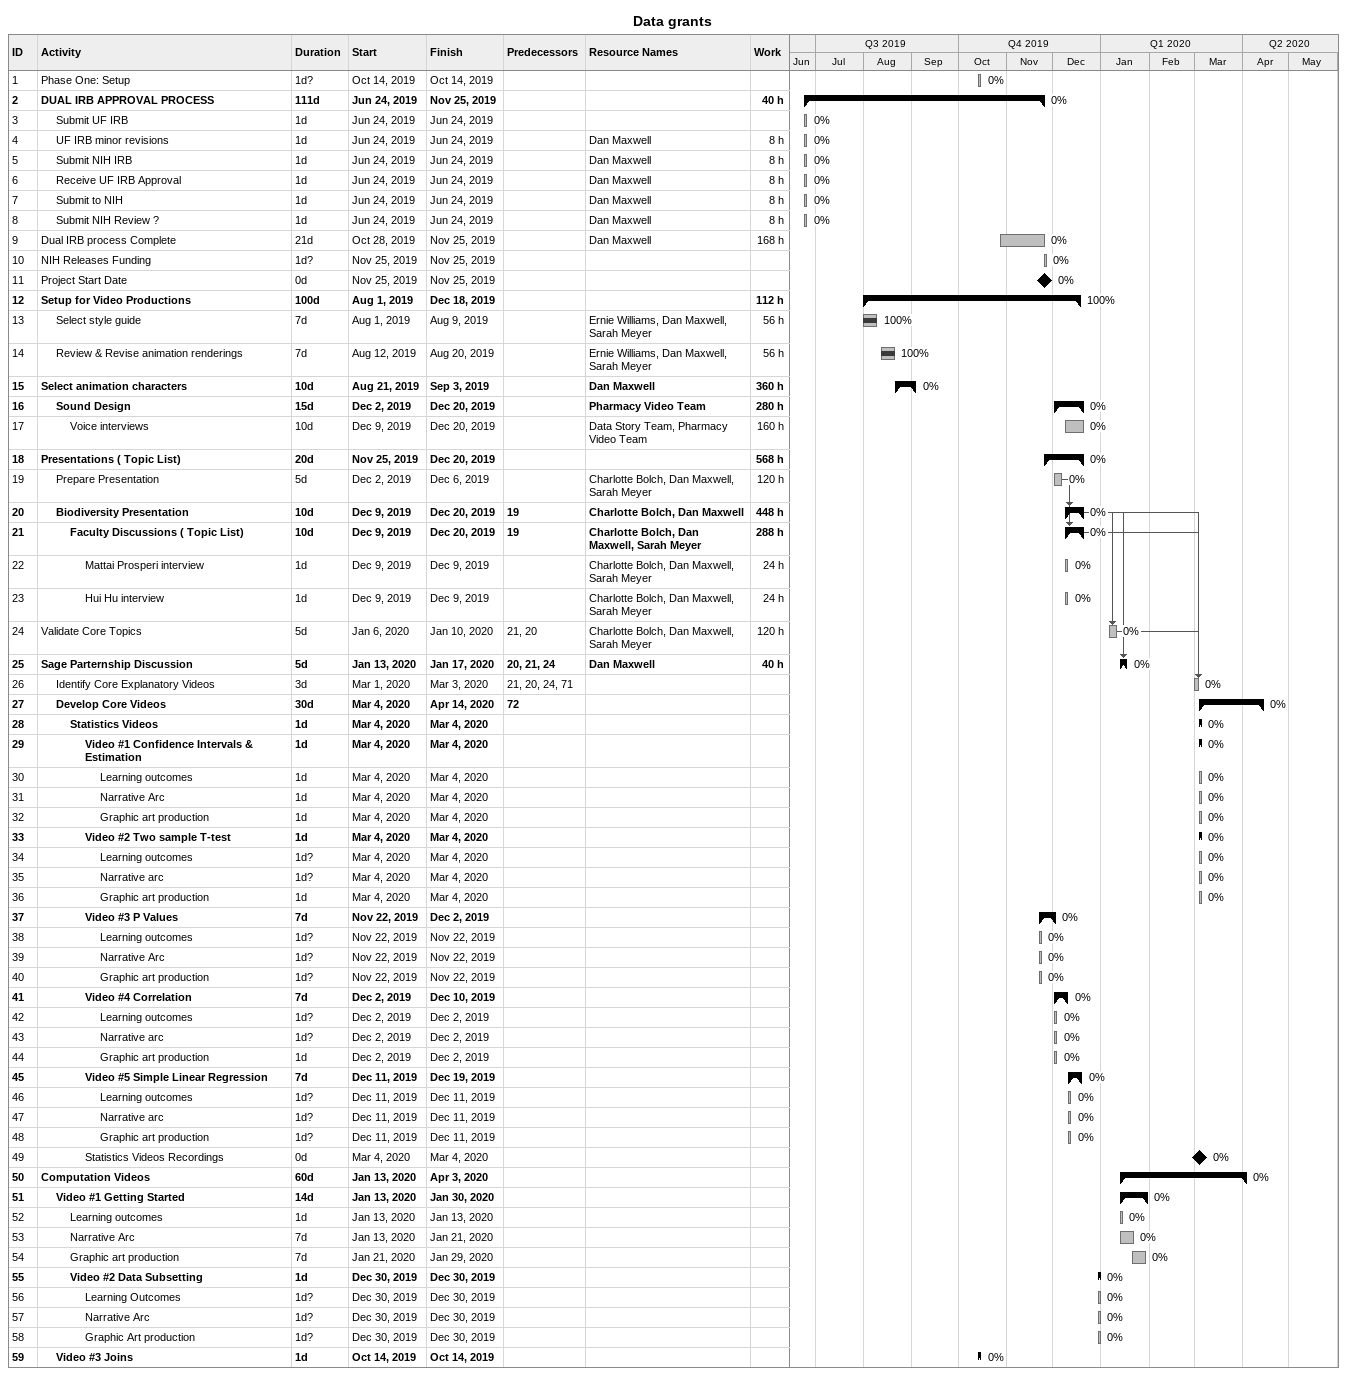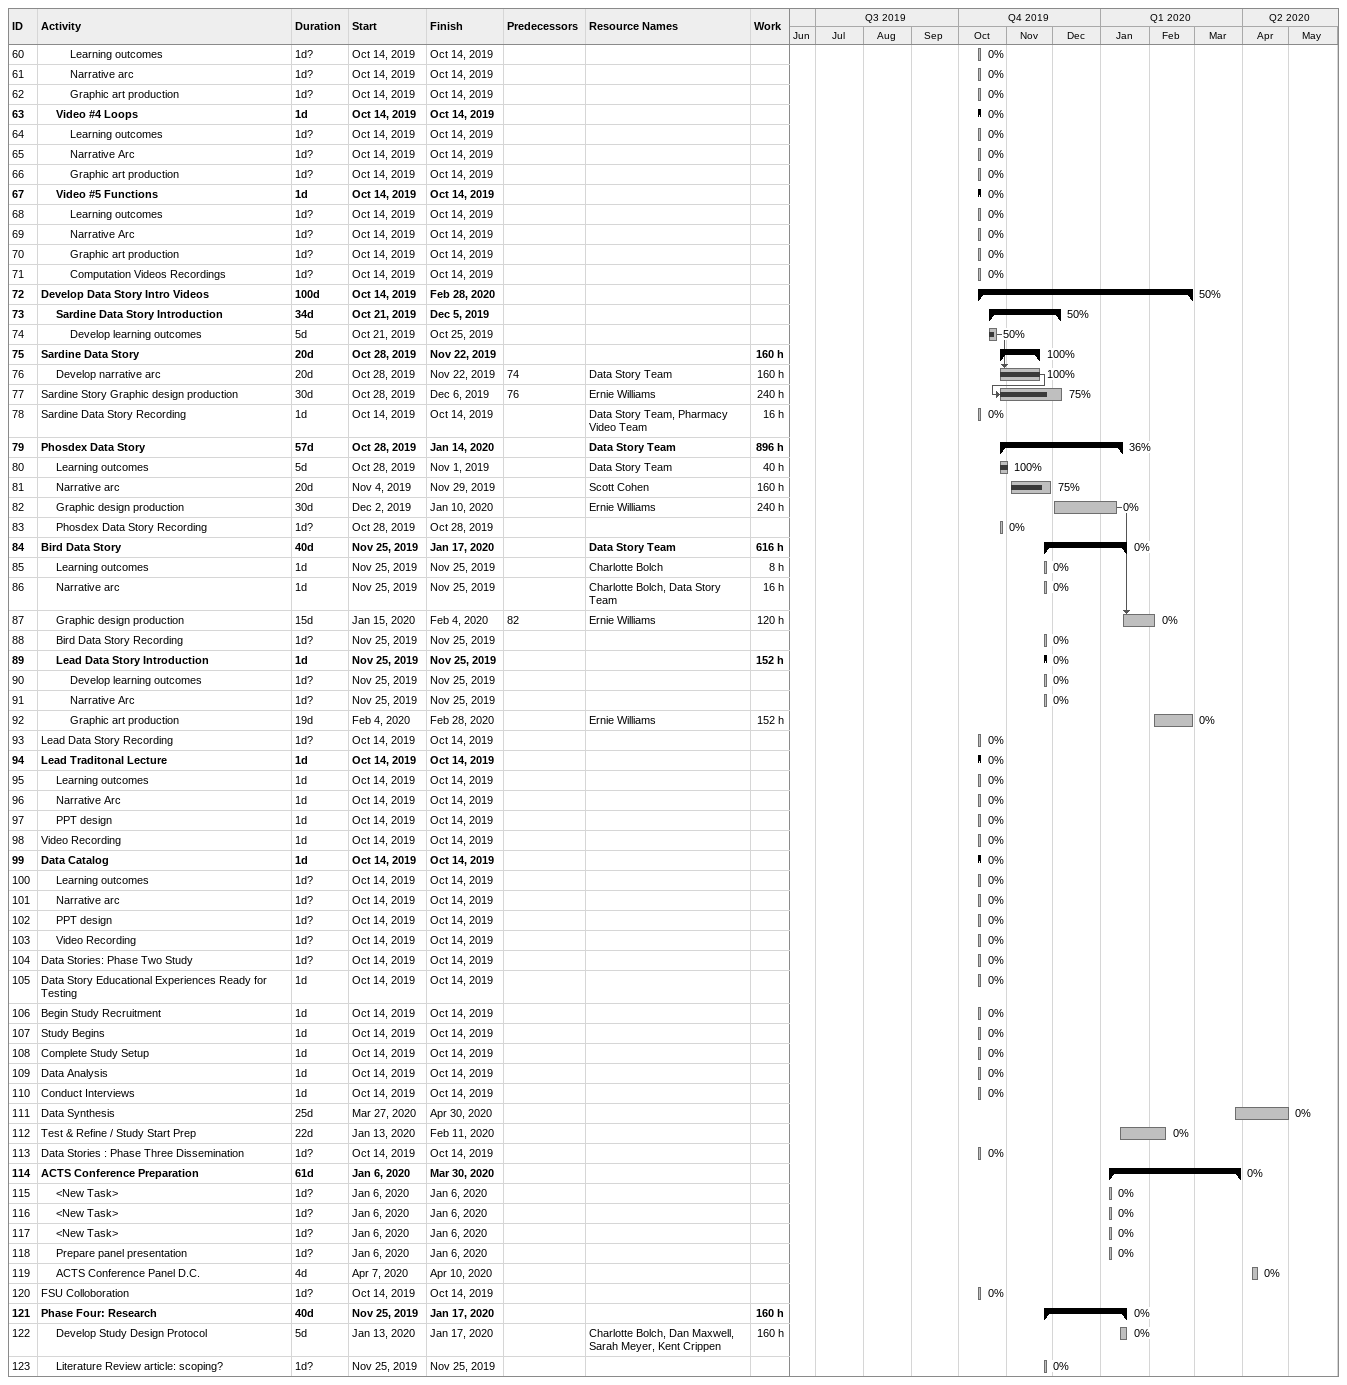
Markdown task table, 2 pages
Data grants

| ID | Level | Task | Duration | Start | Finish | Predecessors | Resources | % complete | Work (h) |
|---|---|---|---|---|---|---|---|---|---|
| 1 | 1 | Phase One: Setup | 1d? | 2019-10-14 | 2019-10-14 |  |  | 0 |  |
| 2 | 1 | **DUAL IRB APPROVAL PROCESS** | 111d | 2019-06-24 | 2019-11-25 |  |  | 0 | 40 |
| 3 | 2 | Submit UF IRB | 1d | 2019-06-24 | 2019-06-24 |  |  | 0 |  |
| 4 | 2 | UF IRB minor revisions | 1d | 2019-06-24 | 2019-06-24 |  | Dan Maxwell | 0 | 8 |
| 5 | 2 | Submit NIH IRB | 1d | 2019-06-24 | 2019-06-24 |  | Dan Maxwell | 0 | 8 |
| 6 | 2 | Receive UF IRB Approval | 1d | 2019-06-24 | 2019-06-24 |  | Dan Maxwell | 0 | 8 |
| 7 | 2 | Submit to NIH | 1d | 2019-06-24 | 2019-06-24 |  | Dan Maxwell | 0 | 8 |
| 8 | 2 | Submit NIH Review ? | 1d | 2019-06-24 | 2019-06-24 |  | Dan Maxwell | 0 | 8 |
| 9 | 1 | Dual IRB process Complete | 21d | 2019-10-28 | 2019-11-25 |  | Dan Maxwell | 0 | 168 |
| 10 | 1 | NIH Releases Funding | 1d? | 2019-11-25 | 2019-11-25 |  |  | 0 |  |
| 11 | 1 | Project Start Date | 0d | 2019-11-25 | 2019-11-25 |  |  | 0 |  |
| 12 | 1 | **Setup for Video Productions** | 100d | 2019-08-01 | 2019-12-18 |  |  | 100 | 112 |
| 13 | 2 | Select style guide | 7d | 2019-08-01 | 2019-08-09 |  | Ernie Williams, Dan Maxwell, Sarah Meyer | 100 | 56 |
| 14 | 2 | Review & Revise animation renderings | 7d | 2019-08-12 | 2019-08-20 |  | Ernie Williams, Dan Maxwell, Sarah Meyer | 100 | 56 |
| 15 | 1 | **Select animation characters** | 10d | 2019-08-21 | 2019-09-03 |  | Dan Maxwell | 0 | 360 |
| 16 | 2 | **Sound Design** | 15d | 2019-12-02 | 2019-12-20 |  | Pharmacy Video Team | 0 | 280 |
| 17 | 3 | Voice interviews | 10d | 2019-12-09 | 2019-12-20 |  | Data Story Team, Pharmacy Video Team | 0 | 160 |
| 18 | 1 | **Presentations ( Topic List)** | 20d | 2019-11-25 | 2019-12-20 |  |  | 0 | 568 |
| 19 | 2 | Prepare Presentation | 5d | 2019-12-02 | 2019-12-06 |  | Charlotte Bolch, Dan Maxwell, Sarah Meyer | 0 | 120 |
| 20 | 2 | **Biodiversity Presentation** | 10d | 2019-12-09 | 2019-12-20 | 19 | Charlotte Bolch, Dan Maxwell | 0 | 448 |
| 21 | 3 | **Faculty Discussions ( Topic List)** | 10d | 2019-12-09 | 2019-12-20 | 19 | Charlotte Bolch, Dan Maxwell, Sarah Meyer | 0 | 288 |
| 22 | 4 | Mattai Prosperi interview | 1d | 2019-12-09 | 2019-12-09 |  | Charlotte Bolch, Dan Maxwell, Sarah Meyer | 0 | 24 |
| 23 | 4 | Hui Hu interview | 1d | 2019-12-09 | 2019-12-09 |  | Charlotte Bolch, Dan Maxwell, Sarah Meyer | 0 | 24 |
| 24 | 1 | Validate Core Topics | 5d | 2020-01-06 | 2020-01-10 | 21, 20 | Charlotte Bolch, Dan Maxwell, Sarah Meyer | 0 | 120 |
| 25 | 1 | **Sage Parternship Discussion** | 5d | 2020-01-13 | 2020-01-17 | 20, 21, 24 | Dan Maxwell | 0 | 40 |
| 26 | 2 | Identify Core Explanatory Videos | 3d | 2020-03-01 | 2020-03-03 | 21, 20, 24, 71 |  | 0 |  |
| 27 | 2 | **Develop Core Videos** | 30d | 2020-03-04 | 2020-04-14 | 72 |  | 0 |  |
| 28 | 3 | **Statistics Videos** | 1d | 2020-03-04 | 2020-03-04 |  |  | 0 |  |
| 29 | 4 | **Video #1 Confidence Intervals & Estimation** | 1d | 2020-03-04 | 2020-03-04 |  |  | 0 |  |
| 30 | 5 | Learning outcomes | 1d | 2020-03-04 | 2020-03-04 |  |  | 0 |  |
| 31 | 5 | Narrative Arc | 1d | 2020-03-04 | 2020-03-04 |  |  | 0 |  |
| 32 | 5 | Graphic art production | 1d | 2020-03-04 | 2020-03-04 |  |  | 0 |  |
| 33 | 4 | **Video #2 Two sample T-test** | 1d | 2020-03-04 | 2020-03-04 |  |  | 0 |  |
| 34 | 5 | Learning outcomes | 1d? | 2020-03-04 | 2020-03-04 |  |  | 0 |  |
| 35 | 5 | Narrative arc | 1d? | 2020-03-04 | 2020-03-04 |  |  | 0 |  |
| 36 | 5 | Graphic art production | 1d | 2020-03-04 | 2020-03-04 |  |  | 0 |  |
| 37 | 4 | **Video #3 P Values** | 7d | 2019-11-22 | 2019-12-02 |  |  | 0 |  |
| 38 | 5 | Learning outcomes | 1d? | 2019-11-22 | 2019-11-22 |  |  | 0 |  |
| 39 | 5 | Narrative Arc | 1d? | 2019-11-22 | 2019-11-22 |  |  | 0 |  |
| 40 | 5 | Graphic art production | 1d? | 2019-11-22 | 2019-11-22 |  |  | 0 |  |
| 41 | 4 | **Video #4 Correlation** | 7d | 2019-12-02 | 2019-12-10 |  |  | 0 |  |
| 42 | 5 | Learning outcomes | 1d? | 2019-12-02 | 2019-12-02 |  |  | 0 |  |
| 43 | 5 | Narrative arc | 1d? | 2019-12-02 | 2019-12-02 |  |  | 0 |  |
| 44 | 5 | Graphic art production | 1d | 2019-12-02 | 2019-12-02 |  |  | 0 |  |
| 45 | 4 | **Video #5 Simple Linear Regression** | 7d | 2019-12-11 | 2019-12-19 |  |  | 0 |  |
| 46 | 5 | Learning outcomes | 1d? | 2019-12-11 | 2019-12-11 |  |  | 0 |  |
| 47 | 5 | Narrative arc | 1d? | 2019-12-11 | 2019-12-11 |  |  | 0 |  |
| 48 | 5 | Graphic art production | 1d? | 2019-12-11 | 2019-12-11 |  |  | 0 |  |
| 49 | 4 | Statistics Videos Recordings | 0d | 2020-03-04 | 2020-03-04 |  |  | 0 |  |
| 50 | 1 | **Computation Videos** | 60d | 2020-01-13 | 2020-04-03 |  |  | 0 |  |
| 51 | 2 | **Video #1 Getting Started** | 14d | 2020-01-13 | 2020-01-30 |  |  | 0 |  |
| 52 | 3 | Learning outcomes | 1d | 2020-01-13 | 2020-01-13 |  |  | 0 |  |
| 53 | 3 | Narrative Arc | 7d | 2020-01-13 | 2020-01-21 |  |  | 0 |  |
| 54 | 3 | Graphic art production | 7d | 2020-01-21 | 2020-01-29 |  |  | 0 |  |
| 55 | 3 | **Video #2 Data Subsetting** | 1d | 2019-12-30 | 2019-12-30 |  |  | 0 |  |
| 56 | 4 | Learning Outcomes | 1d? | 2019-12-30 | 2019-12-30 |  |  | 0 |  |
| 57 | 4 | Narrative Arc | 1d? | 2019-12-30 | 2019-12-30 |  |  | 0 |  |
| 58 | 4 | Graphic Art production | 1d? | 2019-12-30 | 2019-12-30 |  |  | 0 |  |
| 59 | 2 | **Video #3 Joins** | 1d | 2019-10-14 | 2019-10-14 |  |  | 0 |  |
| 60 | 3 | Learning outcomes | 1d? | 2019-10-14 | 2019-10-14 |  |  | 0 |  |
| 61 | 3 | Narrative arc | 1d? | 2019-10-14 | 2019-10-14 |  |  | 0 |  |
| 62 | 3 | Graphic art production | 1d? | 2019-10-14 | 2019-10-14 |  |  | 0 |  |
| 63 | 2 | **Video #4 Loops** | 1d | 2019-10-14 | 2019-10-14 |  |  | 0 |  |
| 64 | 3 | Learning outcomes | 1d? | 2019-10-14 | 2019-10-14 |  |  | 0 |  |
| 65 | 3 | Narrative Arc | 1d? | 2019-10-14 | 2019-10-14 |  |  | 0 |  |
| 66 | 3 | Graphic art production | 1d? | 2019-10-14 | 2019-10-14 |  |  | 0 |  |
| 67 | 2 | **Video #5 Functions** | 1d | 2019-10-14 | 2019-10-14 |  |  | 0 |  |
| 68 | 3 | Learning outcomes | 1d? | 2019-10-14 | 2019-10-14 |  |  | 0 |  |
| 69 | 3 | Narrative Arc | 1d? | 2019-10-14 | 2019-10-14 |  |  | 0 |  |
| 70 | 3 | Graphic art production | 1d? | 2019-10-14 | 2019-10-14 |  |  | 0 |  |
| 71 | 3 | Computation Videos Recordings | 1d? | 2019-10-14 | 2019-10-14 |  |  | 0 |  |
| 72 | 1 | **Develop Data Story Intro Videos** | 100d | 2019-10-14 | 2020-02-28 |  |  | 50 |  |
| 73 | 2 | **Sardine Data Story Introduction** | 34d | 2019-10-21 | 2019-12-05 |  |  | 50 |  |
| 74 | 3 | Develop learning outcomes | 5d | 2019-10-21 | 2019-10-25 |  |  | 50 |  |
| 75 | 1 | **Sardine Data Story** | 20d | 2019-10-28 | 2019-11-22 |  |  | 100 | 160 |
| 76 | 2 | Develop narrative arc | 20d | 2019-10-28 | 2019-11-22 | 74 | Data Story Team | 100 | 160 |
| 77 | 1 | Sardine Story Graphic design production | 30d | 2019-10-28 | 2019-12-06 | 76 | Ernie Williams | 75 | 240 |
| 78 | 1 | Sardine Data Story Recording | 1d | 2019-10-14 | 2019-10-14 |  | Data Story Team, Pharmacy Video Team | 0 | 16 |
| 79 | 1 | **Phosdex Data Story** | 57d | 2019-10-28 | 2020-01-14 |  | Data Story Team | 36 | 896 |
| 80 | 2 | Learning outcomes | 5d | 2019-10-28 | 2019-11-01 |  | Data Story Team | 100 | 40 |
| 81 | 2 | Narrative arc | 20d | 2019-11-04 | 2019-11-29 |  | Scott Cohen | 75 | 160 |
| 82 | 2 | Graphic design production | 30d | 2019-12-02 | 2020-01-10 |  | Ernie Williams | 0 | 240 |
| 83 | 2 | Phosdex Data Story Recording | 1d? | 2019-10-28 | 2019-10-28 |  |  | 0 |  |
| 84 | 1 | **Bird Data Story** | 40d | 2019-11-25 | 2020-01-17 |  | Data Story Team | 0 | 616 |
| 85 | 2 | Learning outcomes | 1d | 2019-11-25 | 2019-11-25 |  | Charlotte Bolch | 0 | 8 |
| 86 | 2 | Narrative arc | 1d | 2019-11-25 | 2019-11-25 |  | Charlotte Bolch, Data Story Team | 0 | 16 |
| 87 | 2 | Graphic design production | 15d | 2020-01-15 | 2020-02-04 | 82 | Ernie Williams | 0 | 120 |
| 88 | 2 | Bird Data Story Recording | 1d? | 2019-11-25 | 2019-11-25 |  |  | 0 |  |
| 89 | 2 | **Lead Data Story Introduction** | 1d | 2019-11-25 | 2019-11-25 |  |  | 0 | 152 |
| 90 | 3 | Develop learning outcomes | 1d? | 2019-11-25 | 2019-11-25 |  |  | 0 |  |
| 91 | 3 | Narrative Arc | 1d? | 2019-11-25 | 2019-11-25 |  |  | 0 |  |
| 92 | 3 | Graphic art production | 19d | 2020-02-04 | 2020-02-28 |  | Ernie Williams | 0 | 152 |
| 93 | 1 | Lead Data Story Recording | 1d? | 2019-10-14 | 2019-10-14 |  |  | 0 |  |
| 94 | 1 | **Lead Traditonal Lecture** | 1d | 2019-10-14 | 2019-10-14 |  |  | 0 |  |
| 95 | 2 | Learning outcomes | 1d | 2019-10-14 | 2019-10-14 |  |  | 0 |  |
| 96 | 2 | Narrative Arc | 1d | 2019-10-14 | 2019-10-14 |  |  | 0 |  |
| 97 | 2 | PPT design | 1d | 2019-10-14 | 2019-10-14 |  |  | 0 |  |
| 98 | 1 | Video Recording | 1d | 2019-10-14 | 2019-10-14 |  |  | 0 |  |
| 99 | 1 | **Data Catalog** | 1d | 2019-10-14 | 2019-10-14 |  |  | 0 |  |
| 100 | 2 | Learning outcomes | 1d? | 2019-10-14 | 2019-10-14 |  |  | 0 |  |
| 101 | 2 | Narrative arc | 1d? | 2019-10-14 | 2019-10-14 |  |  | 0 |  |
| 102 | 2 | PPT design | 1d? | 2019-10-14 | 2019-10-14 |  |  | 0 |  |
| 103 | 2 | Video Recording | 1d? | 2019-10-14 | 2019-10-14 |  |  | 0 |  |
| 104 | 1 | Data Stories: Phase Two Study | 1d? | 2019-10-14 | 2019-10-14 |  |  | 0 |  |
| 105 | 1 | Data Story Educational Experiences Ready for Testing | 1d | 2019-10-14 | 2019-10-14 |  |  | 0 |  |
| 106 | 1 | Begin Study Recruitment | 1d | 2019-10-14 | 2019-10-14 |  |  | 0 |  |
| 107 | 1 | Study Begins | 1d | 2019-10-14 | 2019-10-14 |  |  | 0 |  |
| 108 | 1 | Complete Study Setup | 1d | 2019-10-14 | 2019-10-14 |  |  | 0 |  |
| 109 | 1 | Data Analysis | 1d | 2019-10-14 | 2019-10-14 |  |  | 0 |  |
| 110 | 1 | Conduct Interviews | 1d | 2019-10-14 | 2019-10-14 |  |  | 0 |  |
| 111 | 1 | Data Synthesis | 25d | 2020-03-27 | 2020-04-30 |  |  | 0 |  |
| 112 | 1 | Test & Refine / Study Start Prep | 22d | 2020-01-13 | 2020-02-11 |  |  | 0 |  |
| 113 | 1 | Data Stories : Phase Three Dissemination | 1d? | 2019-10-14 | 2019-10-14 |  |  | 0 |  |
| 114 | 1 | **ACTS Conference Preparation** | 61d | 2020-01-06 | 2020-03-30 |  |  | 0 |  |
| 115 | 2 | <New Task> | 1d? | 2020-01-06 | 2020-01-06 |  |  | 0 |  |
| 116 | 2 | <New Task> | 1d? | 2020-01-06 | 2020-01-06 |  |  | 0 |  |
| 117 | 2 | <New Task> | 1d? | 2020-01-06 | 2020-01-06 |  |  | 0 |  |
| 118 | 2 | Prepare panel presentation | 1d? | 2020-01-06 | 2020-01-06 |  |  | 0 |  |
| 119 | 2 | ACTS Conference Panel D.C. | 4d | 2020-04-07 | 2020-04-10 |  |  | 0 |  |
| 120 | 1 | FSU Colloboration | 1d? | 2019-10-14 | 2019-10-14 |  |  | 0 |  |
| 121 | 1 | **Phase Four: Research** | 40d | 2019-11-25 | 2020-01-17 |  |  | 0 | 160 |
| 122 | 2 | Develop Study Design Protocol | 5d | 2020-01-13 | 2020-01-17 |  | Charlotte Bolch, Dan Maxwell, Sarah Meyer, Kent Crippen | 0 | 160 |
| 123 | 2 | Literature Review article: scoping? | 1d? | 2019-11-25 | 2019-11-25 |  |  | 0 |  |
